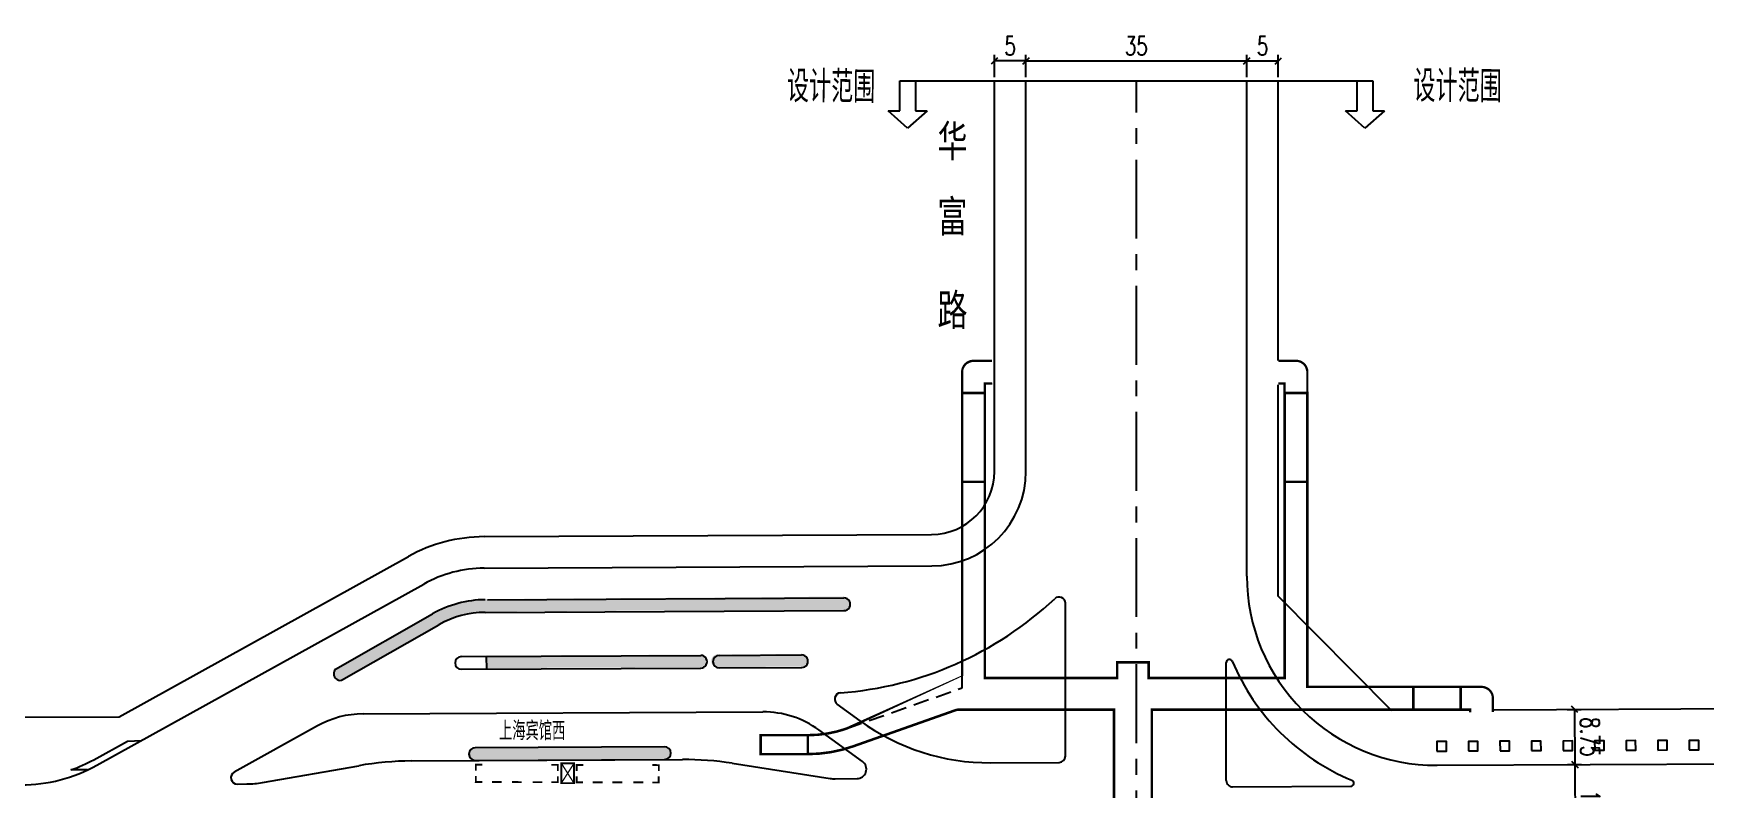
# Model space of a CAD drawing. Extents: x 113363 to 119694, y 18926 to 19620.
# Drawn here: x 116916.7 to 117181.7, y 19294 to 19413.8 of the extents above; entities that cross this region are included whole.
import ezdxf
from ezdxf.enums import TextEntityAlignment as Align

# ---------------------------------------------------------------- set-up
doc = ezdxf.new("R2010")
doc.units = 0
for name, pattern in [('CENTER', [2, 1.25, -0.25, 0.25, -0.25]), ('CONTINOUS', [0]), ('DASHED', [0.75, 0.5, -0.25])]:
    doc.linetypes.add(name, pattern=pattern)
for name, color, linetype in [('AXIS', 2, 'Continuous'), ('SGFW', 4, 'Continuous'), ('人行道', 1, 'Continuous'), ('公交站', 3, 'Continuous'), ('地下通道', 6, 'Continuous'), ('标注', 7, 'Continuous'), ('树池绿化', 3, 'Continuous'), ('横断面宽度标注', 7, 'Continuous'), ('立道牙', 5, 'Continuous'), ('路网路名', 7, 'Continuous')]:
    doc.layers.add(name, color=color, linetype=linetype)
doc.styles.add('HZO', font='', dxfattribs={"height": 15})
doc.styles.add('HZTXT', font='ROMANS', dxfattribs={"width": 0.75, "bigfont": 'HZTXT'})
doc.styles.get("Standard").update_dxf_attribs({"font": 'txtd.shx', "width": 0.7, "bigfont": 'hztxt.shx'})
doc.styles.add('txtd', font='txtd.shx', dxfattribs={"width": 0.7, "bigfont": 'hztxt.shx'})
doc.styles.get('HZO').set_extended_font_data('宋体')
doc.dimstyles.get("Standard").update_dxf_attribs({"dimtxt": 3, "dimasz": 1, "dimexe": 1, "dimexo": 0.625, "dimgap": 0.9, "dimtad": 1, "dimdsep": 46, "dimtxsty": 'txtd', "dimblk": 'OBLIQUE', "dimcen": 0.09, "dimclrd": 256, "dimadec": 0, "dimazin": 0, "dimtfac": 1, "dimtix": 1, "dimtmove": 2, "dimatfit": 3, "dimfxl": 1, "dimtolj": 1, "dimtzin": 0, "dimlwd": -1, "dimarcsym": 0})

# ---------------------------------------------------------------- blocks, each defined once
blk = doc.blocks.new('_Oblique')
at = {"color": 0, "linetype": 'ByBlock', "lineweight": -2}
blk.add_line((-0.5, -0.5), (0.5, 0.5), dxfattribs=at)
blk = doc.blocks.new('*U44')
at = {"layer": '横断面宽度标注', "color": 0, "linetype": 'CONTINOUS', "lineweight": -2, "transparency": 16777216}
for p, q in [((117159.8400358981, 19297.92062366203), (117162.0267782754, 19297.93153754406)), ((117159.9211375294, 19281.67082604712), (117162.1078799068, 19281.68173992916))]:
    blk.add_line(p, q, dxfattribs=at)
at = {"layer": '横断面宽度标注', "linetype": 'CONTINOUS', "transparency": 16777216}
blk.add_line((117161.1078923613, 19281.67674905953), (117161.0267907299, 19297.92654667444), dxfattribs=at)
for p, rotation in [((117161.0267907299, 19297.92654667444), 90.28595695268774), ((117161.1078923613, 19281.67674905953), 270.2859569526877)]:
    blk.add_blockref('_Oblique', p, dxfattribs=dict(at, rotation=rotation))
at = {"layer": '横断面宽度标注', "color": 0, "linetype": 'CONTINOUS', "transparency": 16777216, "insert": (117163.4673116548, 19289.8136259541), "char_height": 3, "width": 1e-09, "attachment_point": 5, "rotation": 270.28595695268774, "style": 'txtd'}
blk.add_mtext('\\A1;16.25', dxfattribs=at)
blk = doc.blocks.new('*U46')
at = {"layer": '横断面宽度标注', "color": 0, "linetype": 'CONTINOUS', "lineweight": -2, "transparency": 16777216}
for p, q in [((117159.8033049333, 19306.67054931825), (117161.9831081662, 19306.68142856748)), ((117159.8469750424, 19297.92065829482), (117162.0267782754, 19297.93153754406))]:
    blk.add_line(p, q, dxfattribs=at)
at = {"layer": '横断面宽度标注', "linetype": 'CONTINOUS', "transparency": 16777216}
blk.add_line((117161.0267907299, 19297.92654667443), (117160.9831206207, 19306.67643769786), dxfattribs=at)
for p, rotation in [((117160.9831206207, 19306.67643769786), 90.28595695268774), ((117161.0267907299, 19297.92654667443), 270.2859569526877)]:
    blk.add_blockref('_Oblique', p, dxfattribs=dict(at, rotation=rotation))
at = {"layer": '横断面宽度标注', "color": 0, "linetype": 'CONTINOUS', "transparency": 16777216, "insert": (117163.4169790339, 19302.29930988132), "char_height": 3, "width": 1e-09, "attachment_point": 5, "rotation": 270.28595695268774, "style": 'txtd'}
blk.add_mtext('\\A1;8.75', dxfattribs=at)
blk = doc.blocks.new('*U90')
at = {"layer": '横断面宽度标注', "color": 0, "linetype": 'CONTINOUS', "lineweight": -2, "transparency": 16777216}
for p, q in [((117073.9999828048, 19406.9387029711), (117073.99988547, 19410.47658238587)), ((117108.9999828049, 19406.93966589797), (117108.9998854701, 19410.47754531273))]:
    blk.add_line(p, q, dxfattribs=at)
at = {"layer": '横断面宽度标注', "linetype": 'CONTINOUS', "transparency": 16777216}
blk.add_line((117073.9999129822, 19409.47658238624), (117108.9999129823, 19409.47754531311), dxfattribs=at)
for p, rotation in [((117073.9999129822, 19409.47658238624), 180.0015763327226), ((117108.9999129823, 19409.47754531311), 0.00157633272258096)]:
    blk.add_blockref('_Oblique', p, dxfattribs=dict(at, rotation=rotation))
at = {"layer": '横断面宽度标注', "color": 0, "linetype": 'CONTINOUS', "transparency": 16777216, "insert": (117091.499846953, 19411.87706384877), "char_height": 3, "width": 1e-09, "attachment_point": 5, "rotation": 0.0015763327225809607, "style": 'txtd'}
blk.add_mtext('\\A1;35', dxfattribs=at)
blk = doc.blocks.new('*U92')
at = {"layer": '横断面宽度标注', "color": 0, "linetype": 'CONTINOUS', "lineweight": -2, "transparency": 16777216}
for p, q in [((117109, 19406.93870297134), (117109, 19410.47754531311)), ((117114, 19406.93870297134), (117114, 19410.47754531311))]:
    blk.add_line(p, q, dxfattribs=at)
at = {"layer": '横断面宽度标注', "linetype": 'CONTINOUS', "transparency": 16777216}
blk.add_line((117109, 19409.47754531311), (117114, 19409.47754531311), dxfattribs=at)
at = {"layer": '横断面宽度标注', "linetype": 'CONTINOUS', "transparency": 16777216, "rotation": 180}
blk.add_blockref('_Oblique', (117109, 19409.47754531311), dxfattribs=at)
at = {"layer": '横断面宽度标注', "linetype": 'CONTINOUS', "transparency": 16777216}
blk.add_blockref('_Oblique', (117114, 19409.47754531311), dxfattribs=at)
at = {"layer": '横断面宽度标注', "color": 0, "linetype": 'CONTINOUS', "transparency": 16777216, "insert": (117111.5, 19411.87754531311), "char_height": 3, "width": 1e-09, "attachment_point": 5, "style": 'txtd'}
blk.add_mtext('\\A1;5', dxfattribs=at)
blk = doc.blocks.new('*U93')
at = {"layer": '横断面宽度标注', "color": 0, "linetype": 'CONTINOUS', "lineweight": -2, "transparency": 16777216}
for p, q in [((117069, 19406.93870297134), (117069, 19410.47658238624)), ((117074, 19406.93870297134), (117074, 19410.47658238624))]:
    blk.add_line(p, q, dxfattribs=at)
at = {"layer": '横断面宽度标注', "linetype": 'CONTINOUS', "transparency": 16777216}
blk.add_line((117074, 19409.47658238624), (117069, 19409.47658238624), dxfattribs=at)
at = {"layer": '横断面宽度标注', "linetype": 'CONTINOUS', "transparency": 16777216, "rotation": 180}
blk.add_blockref('_Oblique', (117069, 19409.47658238624), dxfattribs=at)
at = {"layer": '横断面宽度标注', "linetype": 'CONTINOUS', "transparency": 16777216}
blk.add_blockref('_Oblique', (117074, 19409.47658238624), dxfattribs=at)
at = {"layer": '横断面宽度标注', "color": 0, "linetype": 'CONTINOUS', "transparency": 16777216, "insert": (117071.5, 19411.87658238624), "char_height": 3, "width": 1e-09, "attachment_point": 5, "style": 'txtd'}
blk.add_mtext('\\A1;5', dxfattribs=at)
blk = doc.blocks.new('11')
at = {"layer": '树池绿化', "linetype": 'CONTINOUS'}
blk.add_lwpolyline([(0, 0), (1.5, 0), (1.5, 1.5), (0, 1.5)], close=True, dxfattribs=at)

msp = doc.modelspace()

# ---------------------------------------------------------------- hatches: boundary and pattern name
at = {"layer": '公交站'}
for points in [[(117045.992188, 19323.54882800002), (117045.898438, 19323.89257800005), (117045.710938, 19324.19726599997), (117045.4453130001, 19324.429688), (117045.148438, 19324.564453), (117000, 19324.244141), (116987.59375, 19324.162109), (116986.34375, 19324.06640600001), (116985.09375, 19323.847656), (116983.8125, 19323.52539100001), (116983.164063, 19323.27734399999), (116981.8984379999, 19322.67773399988), (116977.8984379999, 19320.57031300003), (116972.867188, 19317.78125000005), (116964.554688, 19313.03124999999), (116964.429688, 19312.85937500004), (116964.34375, 19312.66796899998), (116964.296875, 19312.46289099993), (116964.289063, 19312.25195300008), (116964.328125, 19312.04492199998), (116964.40625, 19311.84765600005), (116964.5234379999, 19311.67187500007), (116964.671875, 19311.51953100001), (116964.84375, 19311.40234399998), (116965.039063, 19311.320313), (116965.242188, 19311.279297), (116965.546875, 19311.294922), (116973.8515629997, 19316.03710899938), (116978.8437499999, 19318.81054700005), (116982.7968750001, 19320.88867200004), (116983.945313, 19321.4375), (116984.414063, 19321.61328099999), (116985.515625, 19321.890625), (116986.59375, 19322.078125), (116987.679688, 19322.162109), (117000, 19322.244141), (117009.25, 19322.306641), (117045.25, 19322.306641), (117045.648438, 19322.56640599998), (117045.859375, 19322.85351599998), (117045.976563, 19323.18945299997)], [(117023.304688, 19314.36328100001), (117023.28125, 19314.56445300006), (117023.21875, 19314.75781299998), (117023.125, 19314.935547), (117022.9921880001, 19315.08984399994), (117022.828125, 19315.21484400002), (117022.648438, 19315.306641), (117022.453125, 19315.361328), (117000, 19315.275391), (116988.46875, 19315.240234), (116988.507813, 19313.234375), (117000, 19313.275391), (117022.460938, 19313.361328), (117022.65625, 19313.41601600001), (117022.8359380001, 19313.507813), (117022.992188, 19313.63476600001), (117023.125, 19313.78906299998), (117023.21875, 19313.96875000008), (117023.28125, 19314.16015599997)], [(117039.375, 19314.13281299989), (117039.4375, 19314.42578100005), (117039.421875, 19314.6250000002), (117039.375, 19314.81835899995), (117039.2265630001, 19315.07812499995), (117039.007813, 19315.285156), (117038.835938, 19315.382813), (117038.648438, 19315.445313), (117038.453125, 19315.466797), (117025.375, 19315.367188), (117025.171875, 19315.392578), (117024.96875, 19315.376953), (117024.765625, 19315.32031299999), (117024.585938, 19315.22460900001), (117024.4296879999, 19315.09765599998), (117024.296875, 19314.939453), (117024.195313, 19314.75781300005), (117024.140625, 19314.56250000003), (117024.117188, 19314.35742200003), (117024.140625, 19314.15429700003), (117024.203125, 19313.95898399995), (117024.304688, 19313.77929700007), (117024.4375, 19313.62304699999), (117024.601563, 19313.49609400004), (117024.78125, 19313.40429699999), (117024.976563, 19313.351563), (117025.1875, 19313.339844), (117025.390625, 19313.367188), (117038.5625, 19313.474609), (117038.851563, 19313.55664099999), (117039.023438, 19313.65820300002), (117039.234375, 19313.86914100001)]]:
    msp.add_hatch(color=256, dxfattribs=at).paths.add_polyline_path(points)
h = msp.add_hatch(color=256, dxfattribs=at)
edge = h.paths.add_edge_path()
edge.add_arc((117016.7233730601, 19299.75548252626), 1, 270.2931108679112, 450.2931108679112)
edge.add_line((117016.7182573327, 19300.75546944085), (116986.7186498953, 19300.60199761871))
edge.add_arc((116986.7237656226, 19299.60201070413), 1, 90.29311086791118, 270.2931108679112)
edge.add_line((116986.7288813501, 19298.60202378955), (117016.7284887875, 19298.75549561168))

# ---------------------------------------------------------------- linework, layer by layer
at = {"linetype": 'ByBlock'}
for p, q in [((116926.259207353, 19298.70722084255), (116931.5899326275, 19301.66271941941)), ((116931.5899326275, 19301.66271941941), (116933.8076203593, 19301.74885430081)), ((116925.25820621, 19297.0725300833), (116922.6300901557, 19297.0725300833))]:
    msp.add_line(p, q, dxfattribs=at)
msp.add_arc((116914.6218810174, 19319.69704303712), 24, 289.4920086530232, 299.0051738671544, dxfattribs=at)
at = {"layer": 'AXIS', "color": 211, "linetype": 'CENTER', "ltscale": 10}
msp.add_line((117091.4999999999, 19281.32934081768), (117091.5, 19406.31370297136), dxfattribs=at)
at = {"layer": '人行道'}
for p, q in [((117069, 19344.41792328985), (117069, 19406.31370297134)), ((117069, 19406.31370297134), (117114, 19406.31370297134)), ((117114, 19362.00255220472), (117114, 19406.31370297134)), ((117114, 19324.60743768585), (117114, 19358.15275891889)), ((116988.1241724138, 19334.06406232356), (117059.0499086962, 19334.41804783452)), ((116930.3071399564, 19305.52514961599), (116976.1267292213, 19330.9287718046))]:
    msp.add_line(p, q, dxfattribs=at)
at = {"layer": '人行道', "ltscale": 10}
for p, q in [((117131.8928179024, 19306.53124998164), (117114, 19324.60743768583)), ((117131.8928179024, 19306.53124998163), (117144.3829169645, 19306.59358721392)), ((117148.197887898, 19306.61262747358), (117256.5573554428, 19307.15344218337)), ((116759.1898811057, 19304.67111505139), (116930.3071399563, 19305.52514961598))]:
    msp.add_line(p, q, dxfattribs=at)
at = {"layer": '人行道'}
for centre, radius, start, end in [((117059, 19344.41792328985), 10, 270.2859569526877, 0), ((116988.2489441542, 19309.06437368525), 25, 90.28595695268774, 119.0051738671544)]:
    msp.add_arc(centre, radius, start, end, dxfattribs=at)
at = {"layer": '公交站'}
msp.add_lwpolyline([(117016.7284887875, 19298.75549561168, 0.9999999999999999), (117016.7182573327, 19300.75546944085), (116986.7186498953, 19300.60199761871, 0.9999999999999999), (116986.7288813501, 19298.60202378955)], format="xyb", close=True, dxfattribs=at)
at = {"layer": '公交站', "linetype": 'Continuous'}
for points in [[(116986.8117922552, 19296.96178676392, 0.2999999999999998, 0.2999999999999998, 0), (116986.8141848395, 19297.91782491608, 0.2999999999999998, 0.2999999999999998, 0), (116987.828708602, 19297.91528596559, 0.2999999999999998, 0.2999999999999998, 0)], [(116999.8117515458, 19296.92925302313, 0.2999999999999999, 0.2999999999999999, 0), (116999.8141441301, 19297.88529117519, 0.2999999999999999, 0.2999999999999999, 0), (116998.7996203676, 19297.88783012572, 0.2999999999999999, 0.2999999999999999, 0)], [(117002.3737302227, 19298.12396218259, 0.2, 0.2, 0), (117000.3658717861, 19294.98635973708, 0.2, 0.2, 0)], [(117002.3658655231, 19294.98135454655, 0.2, 0.2, 0), (117000.3737364857, 19298.12896737311, 0.2, 0.2, 0)], [(117002.8117421512, 19296.92174523825, 0.2999999999999998, 0.2999999999999998, 0), (117002.8141347355, 19297.87778339041, 0.2999999999999998, 0.2999999999999998, 0), (117003.828658498, 19297.87524443992, 0.2999999999999998, 0.2999999999999998, 0)], [(116986.8096952862, 19296.1238716797, 0.2999999999999999, 0.2999999999999999, 0), (116986.807302702, 19295.1678335276, 0.2999999999999999, 0.2999999999999999, 0), (116987.8218264645, 19295.16529457709, 0.2999999999999999, 0.2999999999999999, 0)], [(116999.8096545768, 19296.09133793886, 0.2999999999999999, 0.2999999999999999, 0), (116999.8072619926, 19295.13529978675, 0.2999999999999999, 0.2999999999999999, 0), (116998.7927382301, 19295.13783873725, 0.2999999999999999, 0.2999999999999999, 0)], [(117002.8096451822, 19296.08383015402, 0.2999999999999999, 0.2999999999999999, 0), (117002.807252598, 19295.12779200193, 0.2999999999999999, 0.2999999999999999, 0), (117003.8217763604, 19295.12525305142, 0.2999999999999999, 0.2999999999999999, 0)], [(117015.8096044728, 19296.05129641319, 0.2999999999999999, 0.2999999999999999, 0), (117015.8072118886, 19295.09525826107, 0.2999999999999999, 0.2999999999999999, 0), (117014.7926881261, 19295.09779721158, 0.2999999999999999, 0.2999999999999999, 0)], [(117015.8117014418, 19296.88921149746, 0.2999999999999999, 0.2999999999999999, 0), (117015.8140940261, 19297.84524964953, 0.2999999999999999, 0.2999999999999999, 0), (117014.7995702636, 19297.84778860005, 0.2999999999999999, 0.2999999999999999, 0)], [(116990.9193245523, 19295.1575427682, 0.2999999999999999, 0.2999999999999999, 0), (116989.355880138, 19295.16145544935, 0.2999999999999999, 0.2999999999999999, 0)], [(116994.103839285, 19295.14957319113, 0.2999999999999999, 0.2999999999999999, 0), (116992.5403948707, 19295.15348587227, 0.2999999999999999, 0.2999999999999999, 0)], [(116997.3651038931, 19295.14141153964, 0.2999999999999999, 0.2999999999999999, 0), (116995.8016594787, 19295.1453242208, 0.2999999999999999, 0.2999999999999999, 0)], [(117006.9192744483, 19295.11750124252, 0.2999999999999999, 0.2999999999999999, 0), (117005.355830034, 19295.12141392368, 0.2999999999999999, 0.2999999999999999, 0)], [(117010.0167725362, 19295.10974943363, 0.2999999999999999, 0.2999999999999999, 0), (117008.4533281219, 19295.11366211479, 0.2999999999999999, 0.2999999999999999, 0)], [(117013.3650537891, 19295.10137001397, 0.2999999999999999, 0.2999999999999999, 0), (117011.8016093747, 19295.10528269512, 0.2999999999999999, 0.2999999999999999, 0)]]:
    msp.add_lwpolyline(points, format="xyseb", dxfattribs=at)
msp.add_lwpolyline([(117002.3658655231, 19294.98135454655, 0.2999999999999999, 0.2999999999999999, 0), (117000.3658717861, 19294.98635973708, 0.2999999999999999, 0.2999999999999999, 0), (117000.3737364857, 19298.12896737311, 0.2999999999999999, 0.2999999999999999, 0), (117002.3737302227, 19298.12396218259, 0.2999999999999999, 0.2999999999999999, 0)], format="xyseb", close=True, dxfattribs=at)
at = {"layer": '地下通道', "linetype": 'Continuous', "ltscale": 5}
for p, q in [((117063.8836030366, 19342.74744156139), (117067.4836030367, 19342.7474415614)), ((117063.8836030366, 19342.74744156139), (117067.4836030367, 19342.7474415614)), ((117115.0053998427, 19342.74744156153), (117118.6053998427, 19342.74744156153)), ((117115.0053998427, 19342.74744156153), (117118.6053998427, 19342.74744156153)), ((117135.4053998427, 19306.64744156155), (117135.4053998427, 19310.24744156154)), ((117135.4053998427, 19306.64744156155), (117135.4053998427, 19310.24744156154))]:
    msp.add_line(p, q, dxfattribs=at)
at = {"layer": '地下通道', "ltscale": 5}
for p, q in [((117039.3710746147, 19302.59172761147), (117039.4435215319, 19302.59172761146)), ((117039.3710746147, 19302.59172761147), (117039.4435215319, 19302.59172761146)), ((117039.4435215319, 19299.59172761146), (117039.3710746147, 19299.59172761147)), ((117039.4435215319, 19299.59172761146), (117039.3710746147, 19299.59172761147))]:
    msp.add_line(p, q, dxfattribs=at)
at = {"layer": '地下通道', "linetype": 'Continuous', "ltscale": 5}
for points, format in [([(117063.8836030366, 19356.84744156139, 0.35, 0.35, 0), (117063.8836030366, 19360.14744156138, 0.35, 0.35, -0.414213562373687), (117065.6836030366, 19361.94744156138, 0.35, 0.35, 0), (117068.620081298, 19361.94744156139, 0.35, 0.35, 0)], "xyseb"), ([(117063.8836030366, 19356.84744156139, 0.35, 0.35, 0), (117063.8836030366, 19360.14744156138, 0.35, 0.35, -0.414213562373687), (117065.6836030366, 19361.94744156138, 0.35, 0.35, 0), (117068.620081298, 19361.94744156139, 0.35, 0.35, 0)], "xyseb"), ([(117063.8836030366, 19356.84744156139), (117063.8836030366, 19360.14744156138, -0.414213562373687), (117065.6836030366, 19361.94744156138), (117068.620081298, 19361.94744156139)], "xyb"), ([(117063.8836030366, 19356.84744156139), (117063.8836030366, 19360.14744156138, -0.414213562373687), (117065.6836030366, 19361.94744156138), (117068.620081298, 19361.94744156139)], "xyb"), ([(117118.6053998427, 19356.84744156153, 0.35, 0.35, 0), (117118.6053998427, 19360.14744156152, 0.35, 0.35, 0.414213562373687), (117116.8053998427, 19361.94744156152, 0.35, 0.35, 0), (117114.0406950526, 19361.94744156153, 0.35, 0.35, 0)], "xyseb"), ([(117118.6053998427, 19356.84744156153, 0.35, 0.35, 0), (117118.6053998427, 19360.14744156152, 0.35, 0.35, 0.414213562373687), (117116.8053998427, 19361.94744156152, 0.35, 0.35, 0), (117114.0406950526, 19361.94744156153, 0.35, 0.35, 0)], "xyseb"), ([(117118.6053998427, 19356.84744156153), (117118.6053998427, 19360.14744156152, 0.414213562373687), (117116.8053998427, 19361.94744156152), (117114.0406950526, 19361.94744156153)], "xyb"), ([(117118.6053998427, 19356.84744156153), (117118.6053998427, 19360.14744156152, 0.414213562373687), (117116.8053998427, 19361.94744156152), (117114.0406950526, 19361.94744156153)], "xyb"), ([(117063.8836030366, 19342.74744156139, 0.4, 0.4, 0), (117063.8836030366, 19356.84744156139, 0.4, 0.4, 0), (117067.4836030367, 19356.84744156139, 0.4, 0.4, 0), (117067.4836030367, 19342.7474415614, 0.4, 0.4, 0)], "xyseb"), ([(117063.8836030366, 19342.74744156139, 0.4, 0.4, 0), (117063.8836030366, 19356.84744156139, 0.4, 0.4, 0), (117067.4836030367, 19356.84744156139, 0.4, 0.4, 0), (117067.4836030367, 19342.7474415614, 0.4, 0.4, 0)], "xyseb"), ([(117067.4836030367, 19356.84744156139, 0.35, 0.35, 0), (117067.4836030367, 19358.34744156139, 0.35, 0.35, 0), (117068.6241149114, 19358.34744156139, 0.35, 0.35, 0)], "xyseb"), ([(117067.4836030367, 19356.84744156139, 0.35, 0.35, 0), (117067.4836030367, 19358.34744156139, 0.35, 0.35, 0), (117068.6241149114, 19358.34744156139, 0.35, 0.35, 0)], "xyseb"), ([(117115.0053998427, 19356.84744156153, 0.35, 0.35, 0), (117115.0053998427, 19358.34744156153, 0.35, 0.35, 0), (117114.0466363125, 19358.34744156153, 0.35, 0.35, 0)], "xyseb"), ([(117115.0053998427, 19356.84744156153, 0.35, 0.35, 0), (117115.0053998427, 19358.34744156153, 0.35, 0.35, 0), (117114.0466363125, 19358.34744156153, 0.35, 0.35, 0)], "xyseb"), ([(117115.0053998427, 19342.74744156153, 0.4, 0.4, 0), (117115.0053998427, 19356.84744156153, 0.4, 0.4, 0), (117118.6053998427, 19356.84744156153, 0.4, 0.4, 0), (117118.6053998427, 19342.74744156153, 0.4, 0.4, 0)], "xyseb"), ([(117115.0053998427, 19342.74744156153, 0.4, 0.4, 0), (117115.0053998427, 19356.84744156153, 0.4, 0.4, 0), (117118.6053998427, 19356.84744156153, 0.4, 0.4, 0), (117118.6053998427, 19342.74744156153, 0.4, 0.4, 0)], "xyseb"), ([(117135.4053998427, 19310.24744156154, 0.4, 0.4, 0), (117142.9053998427, 19310.24744156148, 0.4, 0.4, 0), (117142.9053998427, 19306.64744156149, 0.4, 0.4, 0), (117135.4053998427, 19306.65139408902, 0.4, 0.4, 0)], "xyseb"), ([(117135.4053998427, 19310.24744156154, 0.4, 0.4, 0), (117142.9053998427, 19310.24744156148, 0.4, 0.4, 0), (117142.9053998427, 19306.64744156149, 0.4, 0.4, 0), (117135.4053998427, 19306.65139408902, 0.4, 0.4, 0)], "xyseb"), ([(117142.9053998427, 19310.24744156148, 0.35, 0.35, 0), (117146.2053998427, 19310.24744156148, 0.35, 0.35, -0.414213562373687), (117148.0053998427, 19308.44744156149, 0.35, 0.35, 0), (117148.0053998427, 19306.26890966626, 0.35, 0.35, 0)], "xyseb"), ([(117142.9053998427, 19310.24744156148, 0.35, 0.35, 0), (117146.2053998427, 19310.24744156148, 0.35, 0.35, -0.414213562373687), (117148.0053998427, 19308.44744156149, 0.35, 0.35, 0), (117148.0053998427, 19306.26890966626, 0.35, 0.35, 0)], "xyseb"), ([(117142.9053998427, 19310.24744156148), (117146.2053998427, 19310.24744156148, -0.414213562373687), (117148.0053998427, 19308.44744156149), (117148.0053998427, 19306.26890966626)], "xyb"), ([(117142.9053998427, 19310.24744156148), (117146.2053998427, 19310.24744156148, -0.414213562373687), (117148.0053998427, 19308.44744156149), (117148.0053998427, 19306.26890966626)], "xyb"), ([(117142.9053998427, 19306.64744156146, 0.35, 0.35, 0), (117144.4053998427, 19306.64744156146, 0.35, 0.35, 0), (117144.4053998427, 19306.21761605222, 0.35, 0.35, 0)], "xyseb"), ([(117142.9053998427, 19306.64744156146, 0.35, 0.35, 0), (117144.4053998427, 19306.64744156146, 0.35, 0.35, 0), (117144.4053998427, 19306.21761605222, 0.35, 0.35, 0)], "xyseb"), ([(117039.4435215319, 19302.59172761148, 0.4, 0.4, 0), (117031.9435215319, 19302.59172761147, 0.4, 0.4, 0), (117031.9435215319, 19299.59172761152, 0.4, 0.4, 0), (117039.4435215319, 19299.59172761147, 0.4, 0.4, 0)], "xyseb"), ([(117039.4435215319, 19302.59172761148, 0.4, 0.4, 0), (117031.9435215319, 19302.59172761147, 0.4, 0.4, 0), (117031.9435215319, 19299.59172761152, 0.4, 0.4, 0), (117039.4435215319, 19299.59172761147, 0.4, 0.4, 0)], "xyseb")]:
    msp.add_lwpolyline(points, format=format, dxfattribs=at)
for points in [[(117063.8836030366, 19342.74744156139), (117063.8836030366, 19356.84744156139), (117067.4836030367, 19356.84744156139), (117067.4836030367, 19342.7474415614)], [(117063.8836030366, 19342.74744156139), (117063.8836030366, 19356.84744156139), (117067.4836030367, 19356.84744156139), (117067.4836030367, 19342.7474415614)], [(117067.4836030367, 19356.84744156139), (117067.4836030367, 19358.34744156139), (117068.6241149114, 19358.34744156139)], [(117067.4836030367, 19356.84744156139), (117067.4836030367, 19358.34744156139), (117068.6241149114, 19358.34744156139)], [(117115.0053998427, 19356.84744156153), (117115.0053998427, 19358.34744156153), (117114.0466363125, 19358.34744156153)], [(117115.0053998427, 19356.84744156153), (117115.0053998427, 19358.34744156153), (117114.0466363125, 19358.34744156153)], [(117115.0053998427, 19342.74744156153), (117115.0053998427, 19356.84744156153), (117118.6053998427, 19356.84744156153), (117118.6053998427, 19342.74744156153)], [(117115.0053998427, 19342.74744156153), (117115.0053998427, 19356.84744156153), (117118.6053998427, 19356.84744156153), (117118.6053998427, 19342.74744156153)], [(117063.8836030366, 19342.74744156139), (117067.4836030367, 19342.7474415614)], [(117063.8836030366, 19342.74744156139), (117067.4836030367, 19342.7474415614)], [(117115.0053998427, 19342.74744156153), (117118.6053998427, 19342.74744156153)], [(117115.0053998427, 19342.74744156153), (117118.6053998427, 19342.74744156153)], [(117135.4053998427, 19310.24744156154), (117142.9053998427, 19310.24744156148), (117142.9053998427, 19306.64744156149), (117135.4053998427, 19306.65139408902)], [(117135.4053998427, 19306.64744156155), (117135.4053998427, 19310.24744156154)], [(117135.4053998427, 19310.24744156154), (117142.9053998427, 19310.24744156148), (117142.9053998427, 19306.64744156149), (117135.4053998427, 19306.65139408902)], [(117135.4053998427, 19306.64744156155), (117135.4053998427, 19310.24744156154)], [(117142.9053998427, 19306.64744156146), (117144.4053998427, 19306.64744156146), (117144.4053998427, 19306.21761605222)], [(117142.9053998427, 19306.64744156146), (117144.4053998427, 19306.64744156146), (117144.4053998427, 19306.21761605222)], [(117039.4435215319, 19302.59172761148), (117031.9435215319, 19302.59172761147), (117031.9435215319, 19299.59172761152), (117039.4435215319, 19299.59172761147)], [(117039.4435215319, 19302.59172761148), (117031.9435215319, 19302.59172761147), (117031.9435215319, 19299.59172761152), (117039.4435215319, 19299.59172761147)]]:
    msp.add_lwpolyline(points, dxfattribs=at)
at = {"layer": '地下通道', "linetype": 'DASHED', "ltscale": 5}
for points, format in [([(117087.9536773759, 19258.9474415614, 0.4, 0.4, 0), (117087.9536773759, 19306.64744156168, 0.4, 0.4, 0), (117063.4515804278, 19306.64744156137, 0.4, 0.4, 0.08506872377907652), (117062.7856290046, 19306.53331236868, 0.4, 0.4, 0), (117046.6024993317, 19300.81861643282, 0.4, 0.4, -0.0850687237825108), (117039.4435215319, 19299.59172761147, 0.4, 0.4, 0), (117039.4435215319, 19302.59172761146, 0.4, 0.4, 0.08506872378249268), (117045.6035721969, 19303.64742264379, 0.4, 0.4, 0), (117063.8836030367, 19310.10259046729, 0.4, 0.4, 0), (117063.8836030366, 19342.74744156139, 0.4, 0.4, 0), (117067.4836030367, 19342.74744156139, 0.4, 0.4, 0), (117067.4836030366, 19311.6474415614, 0.4, 0.4, 0), (117088.453677376, 19311.64744156139, 0.4, 0.4, 0), (117088.453677376, 19314.14744156139, 0.4, 0.4, 0), (117093.453677376, 19314.14744156141, 0.4, 0.4, 0), (117093.453677376, 19311.64744156139, 0.4, 0.4, 0), (117115.0053998427, 19311.64744156139, 0.4, 0.4, 0), (117115.0053998428, 19342.74744156153, 0.4, 0.4, 0), (117118.6053998427, 19342.74744156153, 0.4, 0.4, 0), (117118.6053998427, 19310.24744156139, 0.4, 0.4, 0), (117135.4053998427, 19310.24744156154, 0.4, 0.4, 0), (117135.4053998427, 19306.6474415616, 0.4, 0.4, 0), (117093.9536773759, 19306.6474415616, 0.4, 0.4, 0), (117093.953677376, 19258.94744156161, 0.4, 0.4, 0)], "xyseb"), ([(117087.9536773759, 19258.9474415614, 0.4, 0.4, 0), (117087.9536773759, 19306.64744156168, 0.4, 0.4, 0), (117063.4515804278, 19306.64744156137, 0.4, 0.4, 0.08506872377907652), (117062.7856290046, 19306.53331236868, 0.4, 0.4, 0), (117046.6024993317, 19300.81861643282, 0.4, 0.4, -0.0850687237825108), (117039.4435215319, 19299.59172761147, 0.4, 0.4, 0), (117039.4435215319, 19302.59172761146, 0.4, 0.4, 0.08506872378249268), (117045.6035721969, 19303.64742264379, 0.4, 0.4, 0), (117063.8836030367, 19310.10259046729, 0.4, 0.4, 0), (117063.8836030366, 19342.74744156139, 0.4, 0.4, 0), (117067.4836030367, 19342.74744156139, 0.4, 0.4, 0), (117067.4836030366, 19311.6474415614, 0.4, 0.4, 0), (117088.453677376, 19311.64744156139, 0.4, 0.4, 0), (117088.453677376, 19314.14744156139, 0.4, 0.4, 0), (117093.453677376, 19314.14744156141, 0.4, 0.4, 0), (117093.453677376, 19311.64744156139, 0.4, 0.4, 0), (117115.0053998427, 19311.64744156139, 0.4, 0.4, 0), (117115.0053998428, 19342.74744156153, 0.4, 0.4, 0), (117118.6053998427, 19342.74744156153, 0.4, 0.4, 0), (117118.6053998427, 19310.24744156139, 0.4, 0.4, 0), (117135.4053998427, 19310.24744156154, 0.4, 0.4, 0), (117135.4053998427, 19306.6474415616, 0.4, 0.4, 0), (117093.9536773759, 19306.6474415616, 0.4, 0.4, 0), (117093.953677376, 19258.94744156161, 0.4, 0.4, 0)], "xyseb"), ([(117087.9536773759, 19258.9474415614), (117087.9536773759, 19306.64744156168), (117063.4515804278, 19306.64744156137, 0.08506872377907652), (117062.7856290046, 19306.53331236868), (117046.6024993317, 19300.81861643282, -0.0850687237825108), (117039.4435215319, 19299.59172761147), (117039.4435215319, 19302.59172761146, 0.08506872378249268), (117045.6035721969, 19303.64742264379), (117063.8836030367, 19310.10259046729), (117063.8836030366, 19342.74744156139), (117067.4836030367, 19342.74744156139), (117067.4836030366, 19311.6474415614), (117088.453677376, 19311.64744156139), (117088.453677376, 19314.14744156139), (117093.453677376, 19314.14744156141), (117093.453677376, 19311.64744156139), (117115.0053998427, 19311.64744156139), (117115.0053998428, 19342.74744156153), (117118.6053998427, 19342.74744156153), (117118.6053998427, 19310.24744156139), (117135.4053998427, 19310.24744156154), (117135.4053998427, 19306.6474415616), (117093.9536773759, 19306.6474415616), (117093.953677376, 19258.94744156161)], "xyb"), ([(117087.9536773759, 19258.9474415614), (117087.9536773759, 19306.64744156168), (117063.4515804278, 19306.64744156137, 0.08506872377907652), (117062.7856290046, 19306.53331236868), (117046.6024993317, 19300.81861643282, -0.0850687237825108), (117039.4435215319, 19299.59172761147), (117039.4435215319, 19302.59172761146, 0.08506872378249268), (117045.6035721969, 19303.64742264379), (117063.8836030367, 19310.10259046729), (117063.8836030366, 19342.74744156139), (117067.4836030367, 19342.74744156139), (117067.4836030366, 19311.6474415614), (117088.453677376, 19311.64744156139), (117088.453677376, 19314.14744156139), (117093.453677376, 19314.14744156141), (117093.453677376, 19311.64744156139), (117115.0053998427, 19311.64744156139), (117115.0053998428, 19342.74744156153), (117118.6053998427, 19342.74744156153), (117118.6053998427, 19310.24744156139), (117135.4053998427, 19310.24744156154), (117135.4053998427, 19306.6474415616), (117093.9536773759, 19306.6474415616), (117093.953677376, 19258.94744156161)], "xyb")]:
    msp.add_lwpolyline(points, format=format, dxfattribs=at)
at = {"layer": '地下通道', "ltscale": 5}
for points in [[(117039.3710746147, 19302.59172761147), (117039.4435215319, 19302.59172761146)], [(117039.3710746147, 19302.59172761147), (117039.4435215319, 19302.59172761146)], [(117039.4435215319, 19299.59172761146), (117039.3710746147, 19299.59172761147)], [(117039.4435215319, 19299.59172761146), (117039.3710746147, 19299.59172761147)]]:
    msp.add_lwpolyline(points, dxfattribs=at)
at = {"layer": '标注', "color": 7, "linetype": 'Continuous'}
for p, q in [((117053.9950546042, 19401.56214116598), (117053.9999999999, 19406.31370297133)), ((117053.9999999999, 19406.31370297133), (117056.5117177273, 19406.31108879129)), ((117053.9999999999, 19406.31370297133), (117056.5117177273, 19406.31108879129)), ((117056.5117177273, 19406.31108879129), (117056.5067723316, 19401.55952698592)), ((117126.4833368769, 19401.56475534601), (117126.4882822726, 19406.31631715139)), ((117126.4882822726, 19406.31631715139), (117129, 19406.31370297133)), ((117126.4882822726, 19406.31631715139), (117129, 19406.31370297133)), ((117129, 19406.31370297133), (117128.9950546043, 19401.56214116598)), ((117055.2480533987, 19398.81286476247), (117052.1547623463, 19401.56405653059)), ((117052.1547623463, 19401.56405653059), (117053.9950546042, 19401.56214116598)), ((117058.3470645895, 19401.55761162131), (117055.2480533987, 19398.81286476247)), ((117056.5067723316, 19401.55952698592), (117058.3470645895, 19401.55761162131)), ((117127.7363356714, 19398.8154789425), (117124.643044619, 19401.56667071066)), ((117124.643044619, 19401.56667071066), (117126.4833368769, 19401.56475534601)), ((117130.8353468621, 19401.56022580137), (117127.7363356714, 19398.8154789425)), ((117128.9950546043, 19401.56214116598), (117130.8353468621, 19401.56022580137))]:
    msp.add_line(p, q, dxfattribs=at)
at = {"layer": '标注', "linetype": 'Continuous'}
msp.add_line((117056.5117240805, 19406.31719301676), (117129, 19406.31370297134), dxfattribs=at)
at = {"layer": '立道牙'}
for p, q in [((117074.0000000001, 19344.41792328987), (117074, 19406.31370297134)), ((117109, 19327.81698610332), (117109, 19406.31370297134)), ((117105.75, 19295.40562689197), (117105.75, 19314.11707734449)), ((117106.7549908696, 19294.40563934644), (117125.466208281, 19294.49902575599))]:
    msp.add_line(p, q, dxfattribs=at)
at = {"layer": '立道牙', "ltscale": 10}
for p, q in [((116988.1491267618, 19329.06412459589), (117059.0748630443, 19329.41811010686)), ((116926.7440959503, 19297.83264491777), (116978.5511722079, 19326.55589218072)), ((116988.31406743, 19322.06486062117), (117045.1594973095, 19322.34857228348)), ((116988.6556103501, 19324.06659014782), (117045.1495155702, 19324.34854737455)), ((117080.2499999999, 19299.26842608663), (117080.25, 19323.49741607627)), ((116964.5551251539, 19313.03170990953), (116979.959056782, 19321.82774466914)), ((116965.546875, 19311.294922), (116980.9508066281, 19320.09095675961)), ((116984.5243008873, 19315.04585897255), (117022.4537546844, 19315.23516228875)), ((116988.4721516328, 19315.06556242628), (116988.482133372, 19313.06558733522)), ((117025.3812291461, 19315.24977311406), (117038.4538825195, 19315.31501783518)), ((116964.296875, 19312.462891), (116964.289063, 19312.251953)), ((116964.289063, 19312.251953), (116964.328125, 19312.044922)), ((116964.34375, 19312.667969), (116964.296875, 19312.462891)), ((116964.328125, 19312.044922), (116964.40625, 19311.847656)), ((116964.429688, 19312.859375), (116964.34375, 19312.667969)), ((116964.40625, 19311.847656), (116964.523438, 19311.671875)), ((116964.554688, 19313.03125), (116964.429688, 19312.859375)), ((116964.523438, 19311.671875), (116964.671875, 19311.519531)), ((116964.671875, 19311.519531), (116964.84375, 19311.402344)), ((116964.84375, 19311.402344), (116965.039063, 19311.320313)), ((116965.039063, 19311.320313), (116965.242188, 19311.279297)), ((116965.242188, 19311.279297), (116965.546875, 19311.294922)), ((116984.5342826266, 19313.04588388148), (117022.4637364237, 19313.23518719769)), ((117025.3912108854, 19313.249798023), (117038.4638642587, 19313.31504274412)), ((116968.9438227263, 19305.96798577741), (117032.3072353538, 19306.28422824692)), ((117047.7099952659, 19304.87548831907), (117044.1011705199, 19307.49132339582)), ((116961.7151953638, 19304.07004375383), (116948.515556334, 19296.71205374966)), ((117048.0976708565, 19298.41913202856), (117041.1853703017, 19303.42947182751)), ((116976.6422158717, 19298.50631452271), (117019.558813385, 19298.72050833296)), ((117027.4625609674, 19298.13178941635), (117042.9488531655, 19295.73280820065)), ((117068.4256434777, 19298.21439000708), (117079.2549908696, 19298.26843854109)), ((117139.1497260885, 19297.81735973734), (117245.8337319209, 19298.34981233203)), ((116952.9936726994, 19295.07723109859), (116968.249607542, 19297.75440633925)), ((117043.7583594366, 19295.67406839674), (117047.2305694244, 19295.70468466023)), ((116949.0112728667, 19294.83863454438), (116950.5332847392, 19294.85205490682))]:
    msp.add_line(p, q, dxfattribs=at)
at = {"layer": '立道牙'}
for centre, radius, start, end in [((117059.0000000001, 19344.41792328985), 15, 270.2859569526877, 0), ((117139, 19327.81698610332), 30, 180, 270.2859569526877), ((117106.25, 19314.11707734449), 0.5, 22.70042732284345, 180), ((117139, 19327.81698610332), 35, 202.7004273230358, 247.5855296293379), ((117106.75, 19295.40562689197), 1, 180, 270.2859569526877), ((117125.4637128462, 19294.99901952875), 0.5, 270.2859569535215, 67.58552962933787)]:
    msp.add_arc(centre, radius, start, end, dxfattribs=at)
at = {"layer": '立道牙', "ltscale": 10}
for centre, radius, start, end in [((116988.2489441541, 19309.06437368524), 20, 90.28595695268774, 119.0051738671544), ((116988.3889304742, 19307.06504743818), 17, 90.28595695268774, 119.7274603153594), ((116988.3889304742, 19307.06504743818), 15, 90.28595695268774, 119.7274603153594), ((117040.3213766536, 19365.13348558764), 56, 274.3936426249707, 313.0752501448598), ((117045.1545064399, 19323.34855982901), 0.9999999999997065, 270.2859569526877, 90.28595695268774), ((117079.25, 19323.49741607627), 1, 0, 133.0752501438237), ((116984.529291757, 19314.04587142702), 0.9999999999997065, 90.28595695268774, 270.2859569526877), ((117022.4587455541, 19314.23517474322), 0.9999999999996702, 270.2859569526877, 90.28595695268774), ((117025.3862200157, 19314.24978556853), 0.9999999999997065, 90.28595695268774, 270.2859569526877), ((117038.4588733891, 19314.31503028965), 0.9999999999997428, 270.2859569526877, 90.28595695268774), ((117044.6880553135, 19308.30099384673), 1, 94.39364262497071, 234.0637460663632), ((116969.0186857706, 19290.96817259442), 15, 90.28595695268774, 119.1369884541614), ((117032.3820983981, 19291.28441506394), 15, 54.06374606636321, 90.28595695268774), ((117068.2509630411, 19333.21395410072), 35, 234.0637460663632, 270.285956951854), ((116976.8917593526, 19248.50693724608), 50, 90.28595695268774, 99.95316051523459), ((117019.8083568658, 19248.72113105632), 50, 81.1943038367588, 90.28595695268774), ((117047.2173436661, 19297.2046263522), 1.5, 270.5051933003821, 54.06374606636321), ((117079.2499999999, 19299.26842608663), 1, 270.2859569526877, 0), ((116914.6218810174, 19319.69704303712), 25, 270.2859569526877, 299.0051738671544), ((116949.0024556945, 19295.83859567237), 1, 119.1369884541614, 270.5051933003821), ((117043.7142735756, 19300.67387403665), 5, 261.1943038367588, 270.5051933003821), ((116950.4010271563, 19309.85147182655), 15, 270.5051933003821, 279.9531605152346)]:
    msp.add_arc(centre, radius, start, end, dxfattribs=at)

# ---------------------------------------------------------------- block references
at = {"linetype": 'ByBlock', "rotation": 0.2859569522687953}
for p in [(117139.1384966318, 19300.0673317148), (117144.1384343595, 19300.09228606288), (117149.1383720872, 19300.11724041096), (117154.1383098148, 19300.14219475905), (117159.1382475425, 19300.16714910713), (117164.1381852701, 19300.19210345521), (117169.1381229978, 19300.2170578033), (117174.1380607255, 19300.24201215138), (117179.1379984531, 19300.26696649946)]:
    msp.add_blockref('11', p, dxfattribs=at)

# ---------------------------------------------------------------- texts
at = {"layer": 'SGFW', "linetype": 'Continuous', "style": 'HZTXT', "width": 0.7}
for p in [(117043.101354525, 19402.89255469206), (117142.3872913183, 19402.95641945233)]:
    msp.add_text('设计范围', height=5, rotation=359.4699409265394, dxfattribs=at).set_placement(p, align=Align.CENTER)
at = {"layer": '公交站', "linetype": 'Continuous', "width": 0.7}
msp.add_text('上海宾馆西', height=3, dxfattribs=at).set_placement((116990.4911009825, 19301.77744303761))
at = {"layer": '路网路名', "style": 'HZO', "width": 0.7}
for s, p in [('华', (117059.9788873005, 19394.28259994834, 1)), ('富', (117059.9788873005, 19382.3242083094, -7.25)), ('路', (117059.9788873005, 19367.50895496306, 1))]:
    msp.add_text(s, height=5, rotation=0.1957309591743371, dxfattribs=at).set_placement(p)

# ---------------------------------------------------------------- dimensions: what is measured, and where the dimension line sits
at = {"layer": '横断面宽度标注', "linetype": 'CONTINOUS'}
for p1, p2, distance, picture, middle in [((117074, 19406.31370297134), (117069, 19406.31370297134), -3.1628794149000896, '*U93', (117071.5, 19411.87658238624)), ((117074, 19406.31370297134), (117109, 19406.3146658982), 3.162879416108027, '*U90', (117091.499846953, 19411.87706384877)), ((117109, 19406.31370297134), (117114, 19406.31370297134), 3.1638423417716695, '*U92', (117111.5, 19411.87754531311))]:
    dim = msp.add_aligned_dim(p1=p1, p2=p2, distance=distance, dimstyle='Standard', dxfattribs=at)
    dim.commit()
    dim.dimension.update_dxf_attribs({"geometry": picture, "text_midpoint": middle})
dim = msp.add_linear_dim(base=(117160.9831206207, 19306.67643769786), p1=(117159.2219828265, 19297.91753900131), p2=(117159.1783127174, 19306.66743002473), angle=90.28595695268774, dimstyle='Standard', dxfattribs=at)
dim.commit()
dim.dimension.update_dxf_attribs({"geometry": '*U46', "text_midpoint": (117163.4169790339, 19302.29930988132), "dimtype": 160})
dim = msp.add_linear_dim(base=(117161.0267907299, 19297.92654667444), p1=(117159.2961453134, 19281.66770675361), p2=(117159.2150436822, 19297.91750436852), angle=90.28595695268774, dimstyle='Standard', dxfattribs=at)
dim.commit()
dim.dimension.update_dxf_attribs({"geometry": '*U44', "text_midpoint": (117163.4673116548, 19289.8136259541)})

doc.saveas('drawing.dxf')
